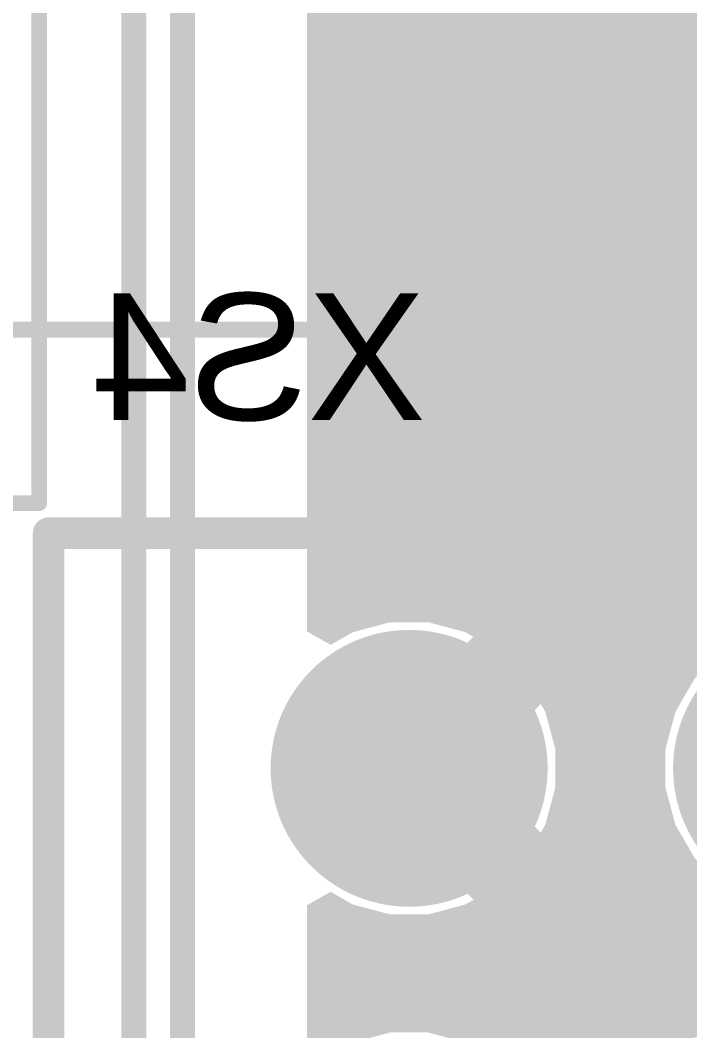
# Model space of a CAD drawing. Header units: inches. Extents: x -0.1 to 94.8, y -0.8 to 67.1.
# Drawn here: x 17.91 to 22.13, y 29.84 to 36.22 of the extents above; entities that cross this region are included whole.
import ezdxf

# ---------------------------------------------------------------- set-up
doc = ezdxf.new("R2010")
doc.units = ezdxf.units.IN
for name, color, linetype in [('Board Layer Stack Bottom Overlay', 54, 'Continuous'), ('Board Layer Stack Bottom Solder', 6, 'Continuous'), ('Bottom Layer', 5, 'Continuous'), ('Layer 1', 76, 'Continuous'), ('Layer 2', 16, 'Continuous'), ('Mechanical 15', 56, 'Continuous'), ('Mechanical 20', 56, 'Continuous'), ('Multi-Layer', 9, 'Continuous'), ('Pad Holes', 156, 'Continuous'), ('Top Layer', 1, 'Continuous'), ('Top Solder', 216, 'Continuous'), ('Via Holes', 16, 'Continuous')]:
    doc.layers.add(name, color=color, linetype=linetype)
doc.styles.add('Arial', font='', dxfattribs={"height": 0.2})
doc.styles.get('Arial').set_extended_font_data('Arial')

# ---------------------------------------------------------------- blocks, each defined once
blk = doc.blocks.new('CDRH6D12_B_19')
at = {"layer": 'Mechanical 20'}
for points in [[(4.65, 4.65, 0.1, 0.1, 0), (-4.65, 4.65, 0.1, 0.1, 0)], [(4.65, -4.65, 0.1, 0.1, 0), (4.65, 4.65, 0.1, 0.1, 0)]]:
    blk.add_lwpolyline(points, format="xyseb", dxfattribs=at)
blk.add_lwpolyline([(4.625, 4.65, 0.05, 0.05, 1), (4.675, 4.65, 0.05, 0.05, 1)], format="xyseb", close=True, dxfattribs=at)
blk.add_lwpolyline([(4.625, 4.65, 0.05, 0.05, 1), (4.675, 4.65, 0.05, 0.05, 1)], format="xyseb", close=True, dxfattribs=at)
blk = doc.blocks.new('JK00136NL_B_53')
at = {"layer": 'Board Layer Stack Bottom Solder'}
h = blk.add_hatch(color=6, dxfattribs=at)
edge = h.paths.add_edge_path()
edge.add_arc((14.74, 6.12), 0.8741, 0, 360)
h = blk.add_hatch(color=6, dxfattribs=at)
edge = h.paths.add_edge_path()
edge.add_arc((14.74, 3.58), 0.8741, 0, 360)
at = {"layer": 'Bottom Layer'}
h = blk.add_hatch(color=5, dxfattribs=at)
edge = h.paths.add_edge_path()
edge.add_arc((14.74, 6.12), 0.7725, 0, 360)
h = blk.add_hatch(color=5, dxfattribs=at)
edge = h.paths.add_edge_path()
edge.add_arc((14.74, 3.58), 0.7725, 0, 360)
at = {"layer": 'Layer 1'}
h = blk.add_hatch(color=76, dxfattribs=at)
edge = h.paths.add_edge_path()
edge.add_arc((14.74, 6.12), 0.7725, 0, 360)
h = blk.add_hatch(color=76, dxfattribs=at)
edge = h.paths.add_edge_path()
edge.add_arc((14.74, 3.58), 0.7725, 0, 360)
at = {"layer": 'Layer 2'}
h = blk.add_hatch(color=16, dxfattribs=at)
edge = h.paths.add_edge_path()
edge.add_arc((14.74, 6.12), 0.7725, 0, 360)
h = blk.add_hatch(color=16, dxfattribs=at)
edge = h.paths.add_edge_path()
edge.add_arc((14.74, 3.58), 0.7725, 0, 360)
at = {"layer": 'Multi-Layer'}
h = blk.add_hatch(color=9, dxfattribs=at)
edge = h.paths.add_edge_path()
edge.add_arc((14.74, 6.12), 0.7725, 0, 360)
h = blk.add_hatch(color=9, dxfattribs=at)
edge = h.paths.add_edge_path()
edge.add_arc((14.74, 3.58), 0.7725, 0, 360)
at = {"layer": 'Pad Holes'}
h = blk.add_hatch(color=7, dxfattribs=at)
edge = h.paths.add_edge_path()
edge.add_arc((14.74, 6.12), 0.515, 0, 360)
at = {"layer": 'Top Layer'}
h = blk.add_hatch(color=1, dxfattribs=at)
edge = h.paths.add_edge_path()
edge.add_arc((14.74, 6.12), 0.7725, 0, 360)
h = blk.add_hatch(color=1, dxfattribs=at)
edge = h.paths.add_edge_path()
edge.add_arc((14.74, 3.58), 0.7725, 0, 360)
at = {"layer": 'Top Solder'}
h = blk.add_hatch(color=216, dxfattribs=at)
edge = h.paths.add_edge_path()
edge.add_arc((14.74, 6.12), 0.8741, 0, 360)
h = blk.add_hatch(color=216, dxfattribs=at)
edge = h.paths.add_edge_path()
edge.add_arc((14.74, 3.58), 0.8741, 0, 360)
at = {"layer": 'Board Layer Stack Bottom Overlay'}
for points in [[(-7.01, 8.395, 0.15, 0.15, 0), (16.2, 8.395, 0.15, 0.15, 0)], [(16.2, 8.395, 0.15, 0.15, 0), (16.2, -8.395, 0.15, 0.15, 0)]]:
    blk.add_lwpolyline(points, format="xyseb", dxfattribs=at)
blk.add_lwpolyline([(16.1625, 8.395, 0.075, 0.075, 1), (16.2375, 8.395, 0.075, 0.075, 1)], format="xyseb", close=True, dxfattribs=at)
blk.add_lwpolyline([(16.1625, 8.395, 0.075, 0.075, 1), (16.2375, 8.395, 0.075, 0.075, 1)], format="xyseb", close=True, dxfattribs=at)
at = {"layer": 'Mechanical 15'}
for points in [[(-16.51, 8.395, 0.2, 0.2, 0), (16.225, 8.395, 0.2, 0.2, 0)], [(16.225, 8.395, 0.2, 0.2, 0), (16.225, -8.395, 0.2, 0.2, 0)]]:
    blk.add_lwpolyline(points, format="xyseb", dxfattribs=at)
blk.add_lwpolyline([(16.175, 8.395, 0.1, 0.1, 1), (16.275, 8.395, 0.1, 0.1, 1)], format="xyseb", close=True, dxfattribs=at)
blk.add_lwpolyline([(16.175, 8.395, 0.1, 0.1, 1), (16.275, 8.395, 0.1, 0.1, 1)], format="xyseb", close=True, dxfattribs=at)
at = {"layer": 'Mechanical 20'}
blk.add_lwpolyline([(17.51, 10.242, 0.1, 0.1, 0), (17.51, -10.242, 0.1, 0.1, 0)], format="xyseb", dxfattribs=at)

msp = doc.modelspace()

# ---------------------------------------------------------------- hatches: boundary and pattern name
at = {"layer": 'Bottom Layer'}
h = msp.add_hatch(color=5, dxfattribs=at)
h.paths.add_polyline_path([(25.3122, 44.3189), (25.2818, 43.9329), (25.2863, 43.9329), (25.2863, 42.377), (25.2818, 42.377), (25.3263, 42.0394), (25.3339, 42.0211), (25.1229, 41.8592), (24.9157, 41.5891), (24.7854, 41.2745), (24.7409, 40.937), (24.7854, 40.5995), (24.9157, 40.2849), (24.9678, 40.217), (24.9157, 40.1491), (24.7854, 39.8345), (24.7409, 39.497), (24.7854, 39.1595), (24.9157, 38.8449), (24.9678, 38.777), (24.9157, 38.7091), (24.7854, 38.3945), (24.7409, 38.057), (24.7854, 37.7195), (24.9157, 37.4049), (25.1229, 37.1348), (25.3339, 36.9729), (25.3263, 36.9545), (25.2818, 36.617), (25.2863, 36.617), (25.2863, 34.7086), (25.2863, 29.5402), (25.147, 29.4986), (25.1363, 29.4983), (24.976, 29.6586), (24.777, 29.7735), (24.5549, 29.833), (24.3251, 29.833), (24.103, 29.7735), (23.904, 29.6586), (23.8951, 29.6497), (23.7905, 29.618), (23.497, 29.4611), (23.4105, 29.3901), (23.3133, 29.4699), (23.0291, 29.6218), (22.9483, 29.6463), (22.936, 29.6586), (22.737, 29.7735), (22.5149, 29.833), (22.2851, 29.833), (22.063, 29.7735), (21.864, 29.6586), (21.7014, 29.496), (21.5865, 29.297), (21.527, 29.0749), (21.527, 28.8451), (21.5418, 28.7897), (21.4523, 28.6731), (21.3077, 28.6731), (21.2182, 28.7897), (21.233, 28.8451), (21.233, 29.0749), (21.1735, 29.297), (21.0586, 29.496), (20.896, 29.6586), (20.697, 29.7735), (20.4749, 29.833), (20.2451, 29.833), (20.023, 29.7735), (19.8657, 29.6827), (19.7157, 29.7452), (19.7157, 30.6356), (19.8657, 30.7202), (20.0039, 30.6404), (20.2385, 30.5775), (20.4815, 30.5775), (20.7161, 30.6404), (20.7663, 30.6694), (20.6319, 30.8038), (21.0562, 31.2281), (21.1906, 31.0937), (21.2196, 31.1439), (21.2825, 31.3786), (21.2825, 31.6215), (21.2196, 31.8561), (21.1906, 31.9063), (21.0562, 31.7719), (20.6319, 32.1962), (20.7663, 32.3306), (20.7161, 32.3596), (20.4815, 32.4225), (20.2385, 32.4225), (20.0039, 32.3596), (19.8657, 32.2798), (19.7157, 32.3644), (19.7157, 38.2079), (19.7143, 38.2187), (19.747, 38.5506), (19.847, 38.8802), (20.0093, 39.1839), (20.1353, 39.3374), (20.2295, 39.4484), (20.333, 39.5518), (20.4917, 39.7105), (20.6573, 39.6887), (20.9145, 39.7225), (21.1541, 39.8218), (21.3599, 39.9797), (21.3599, 39.9797), (21.3599, 39.9797), (21.5177, 40.1854), (21.5819, 40.3403), (21.7367, 40.4044), (21.9425, 40.5623), (21.9425, 40.5623), (21.9425, 40.5623), (22.1004, 40.7681), (22.1645, 40.9229), (22.3194, 40.9871), (22.5252, 41.145), (22.5252, 41.145), (22.5252, 41.145), (22.683, 41.3507), (22.7823, 41.5903), (22.8162, 41.8475), (22.7943, 42.0132), (25.167, 44.3858)])
h.paths.add_polyline_path([(23.0215, 32.4225), (22.7785, 32.4225), (22.5439, 32.3596), (22.3336, 32.2382), (22.1618, 32.0664), (22.0404, 31.8561), (21.9775, 31.6215), (21.9775, 31.3786), (22.0404, 31.1439), (22.1618, 30.9336), (22.3336, 30.7618), (22.5439, 30.6404), (22.7785, 30.5775), (23.0215, 30.5775), (23.2561, 30.6404), (23.4664, 30.7618), (23.6382, 30.9336), (23.7596, 31.1439), (23.8225, 31.3786), (23.8225, 31.6215), (23.7596, 31.8561), (23.6382, 32.0664), (23.4664, 32.2382), (23.2561, 32.3596)], flags=0)
h = msp.add_hatch(color=5, dxfattribs=at)
edge = h.paths.add_edge_path()
edge.add_arc((20.2, 35), 0.3, 0, 360)
h = msp.add_hatch(color=5, dxfattribs=at)
edge = h.paths.add_edge_path()
edge.add_arc((21.8, 35), 0.3, 0, 360)
h = msp.add_hatch(color=5, dxfattribs=at)
edge = h.paths.add_edge_path()
edge.add_arc((21, 33.4), 0.3, 0, 360)
h = msp.add_hatch(color=5, dxfattribs=at)
edge = h.paths.add_edge_path()
edge.add_arc((21, 30.2), 0.3, 0, 360)
at = {"layer": 'Layer 1'}
h = msp.add_hatch(color=76, dxfattribs=at)
edge = h.paths.add_edge_path()
edge.add_arc((20.2, 35), 0.3, 0, 360)
h = msp.add_hatch(color=76, dxfattribs=at)
edge = h.paths.add_edge_path()
edge.add_arc((21.8, 35), 0.3, 0, 360)
h = msp.add_hatch(color=76, dxfattribs=at)
edge = h.paths.add_edge_path()
edge.add_arc((21, 33.4), 0.3, 0, 360)
h = msp.add_hatch(color=76, dxfattribs=at)
edge = h.paths.add_edge_path()
edge.add_arc((21, 30.2), 0.3, 0, 360)
at = {"layer": 'Layer 2'}
h = msp.add_hatch(color=16, dxfattribs=at)
edge = h.paths.add_edge_path()
edge.add_arc((20.2, 35), 0.3, 0, 360)
h = msp.add_hatch(color=16, dxfattribs=at)
edge = h.paths.add_edge_path()
edge.add_arc((21.8, 35), 0.3, 0, 360)
h = msp.add_hatch(color=16, dxfattribs=at)
edge = h.paths.add_edge_path()
edge.add_arc((21, 33.4), 0.3, 0, 360)
h = msp.add_hatch(color=16, dxfattribs=at)
edge = h.paths.add_edge_path()
edge.add_arc((21, 30.2), 0.3, 0, 360)
at = {"layer": 'Top Layer'}
h = msp.add_hatch(color=1, dxfattribs=at)
edge = h.paths.add_edge_path()
edge.add_arc((20.2, 35), 0.3, 0, 360)
h = msp.add_hatch(color=1, dxfattribs=at)
edge = h.paths.add_edge_path()
edge.add_arc((21.8, 35), 0.3, 0, 360)
h = msp.add_hatch(color=1, dxfattribs=at)
edge = h.paths.add_edge_path()
edge.add_arc((21, 33.4), 0.3, 0, 360)
h = msp.add_hatch(color=1, dxfattribs=at)
edge = h.paths.add_edge_path()
edge.add_arc((21, 30.2), 0.3, 0, 360)
at = {"layer": 'Via Holes'}
h = msp.add_hatch(color=7, dxfattribs=at)
edge = h.paths.add_edge_path()
edge.add_arc((20.2, 35), 0.15, 0, 360)
h = msp.add_hatch(color=7, dxfattribs=at)
edge = h.paths.add_edge_path()
edge.add_arc((21.8, 35), 0.15, 0, 360)
h = msp.add_hatch(color=7, dxfattribs=at)
edge = h.paths.add_edge_path()
edge.add_arc((21, 33.4), 0.15, 0, 360)
h = msp.add_hatch(color=7, dxfattribs=at)
edge = h.paths.add_edge_path()
edge.add_arc((21, 30.2), 0.15, 0, 360)

# ---------------------------------------------------------------- linework, layer by layer
at = {"layer": 'Bottom Layer'}
for points in [[(18.622, 29.1568, 0.158, 0.158, 0), (18.622, 38.2079, 0.158, 0.158, 0)], [(18.93, 29.1568, 0.158, 0.158, 0), (18.93, 38.2079, 0.158, 0.158, 0)]]:
    msp.add_lwpolyline(points, format="xyseb", dxfattribs=at)

# ---------------------------------------------------------------- block references
for name, p, rotation in [('CDRH6D12_B_19', (13.375, 37.825), 270), ('JK00136NL_B_53', (26.48, 16.76), 90)]:
    msp.add_blockref(name, p, dxfattribs=dict(rotation=rotation))

# ---------------------------------------------------------------- texts
at = {"layer": 'Board Layer Stack Bottom Overlay', "style": 'Arial', "text_generation_flag": 2}
msp.add_text('XS4', height=0.8, dxfattribs=at).set_placement((20.4663, 33.7001))

doc.saveas('drawing.dxf')
